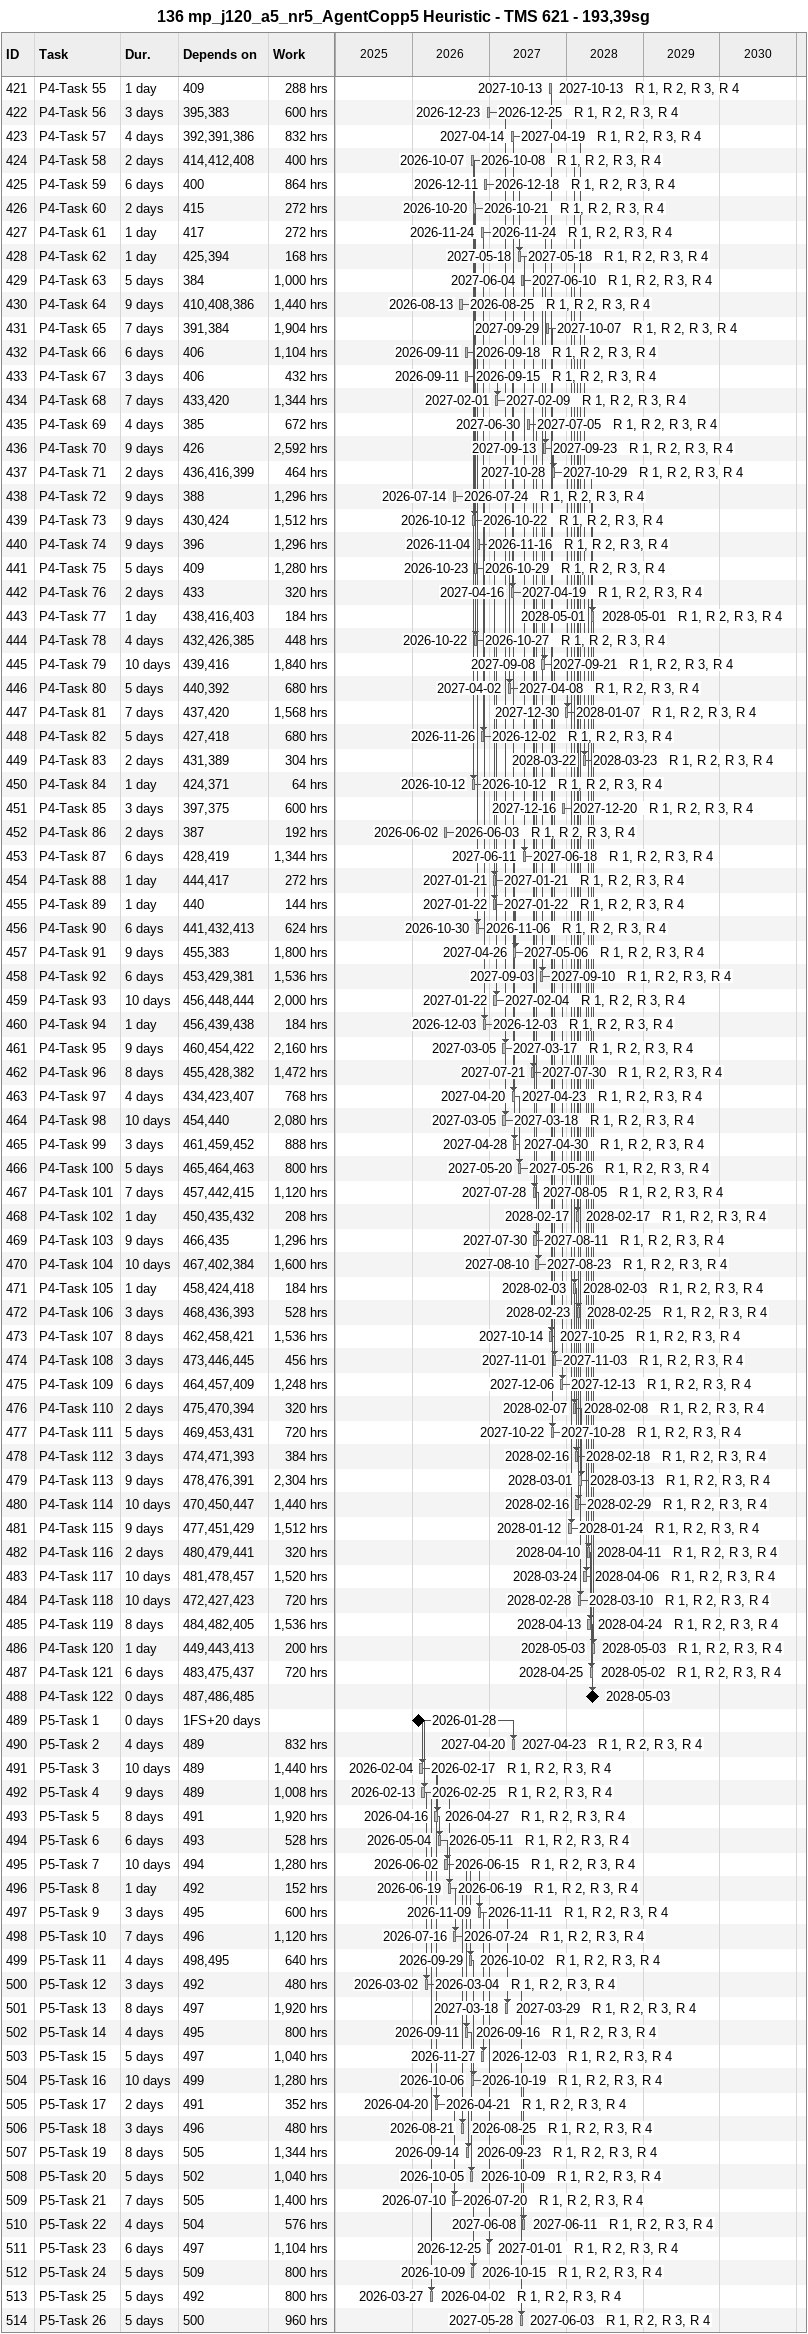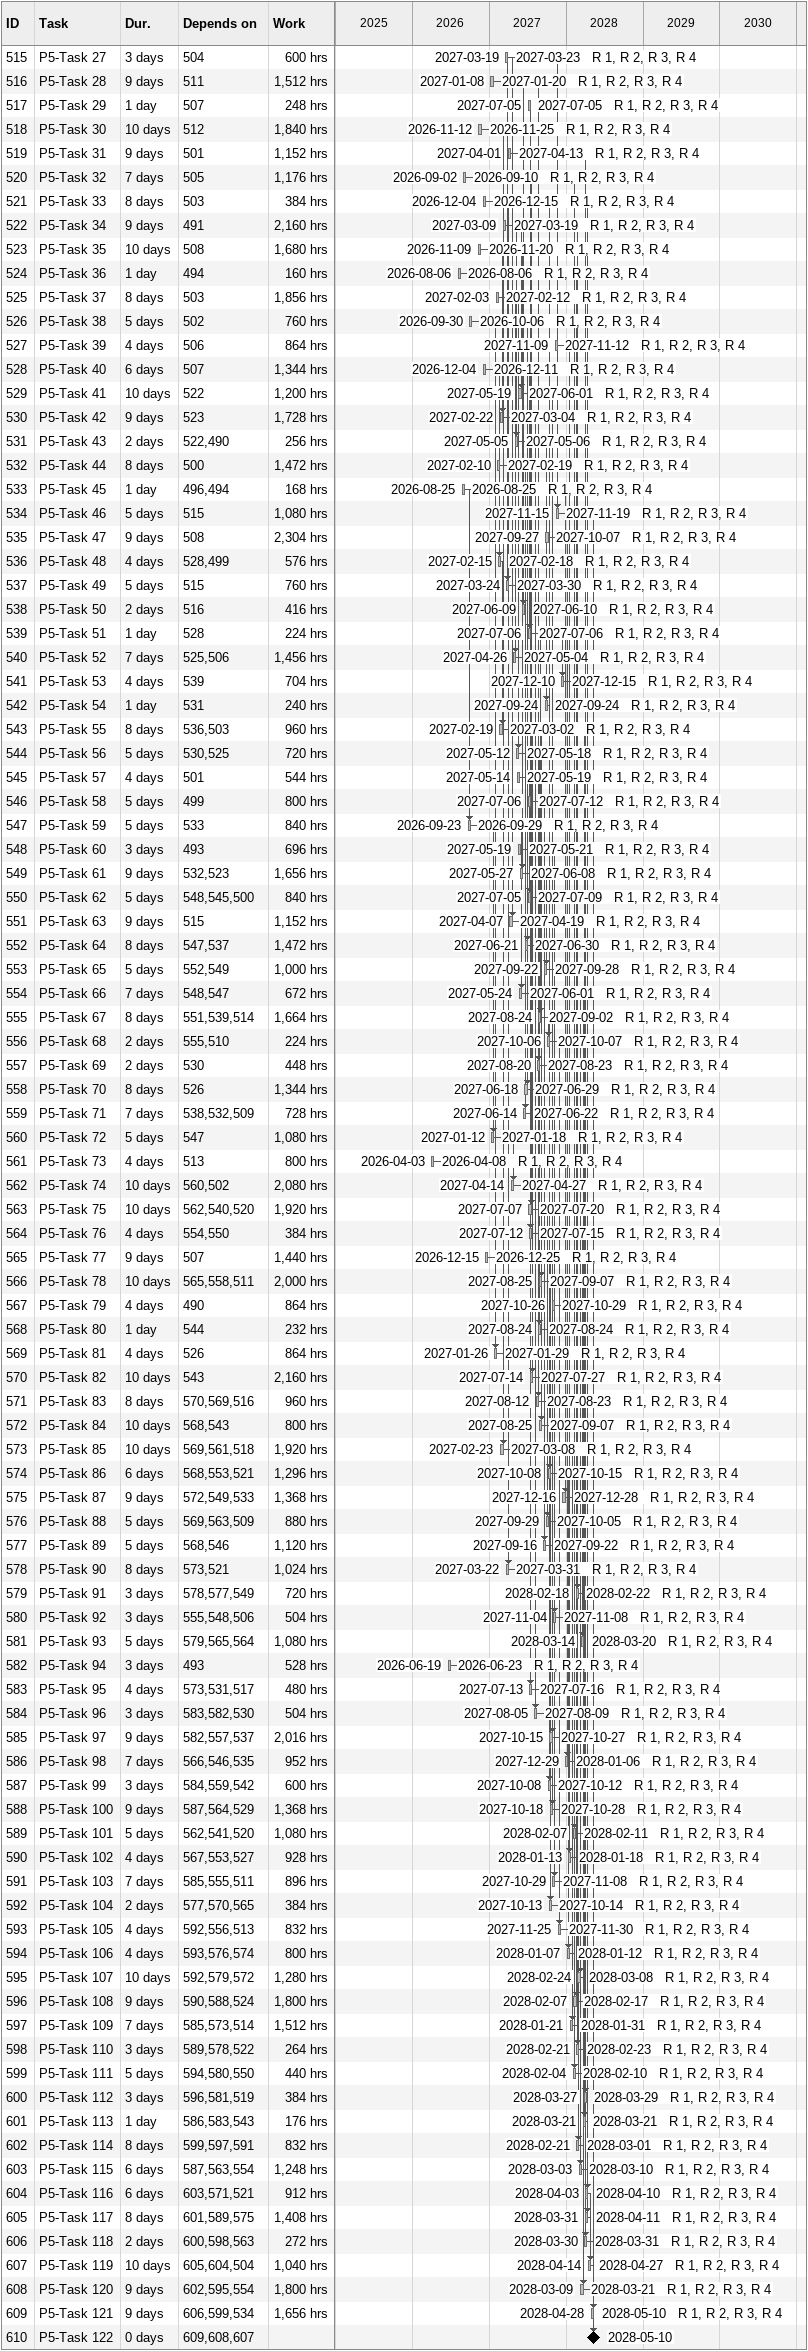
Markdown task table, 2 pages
136 mp_j120_a5_nr5_AgentCopp5 Heuristic - TMS 621 - 193,39sg

| ID | Task | Duration | Start | Finish | Predecessors | Resources | Work (h) |
|---|---|---|---|---|---|---|---|
| 421 | P4-Task 55 | 1d | 2027-10-13 | 2027-10-13 | 409 | R 1, R 2, R 3, R 4 | 288 |
| 422 | P4-Task 56 | 3d | 2026-12-23 | 2026-12-25 | 395, 383 | R 1, R 2, R 3, R 4 | 600 |
| 423 | P4-Task 57 | 4d | 2027-04-14 | 2027-04-19 | 392, 391, 386 | R 1, R 2, R 3, R 4 | 832 |
| 424 | P4-Task 58 | 2d | 2026-10-07 | 2026-10-08 | 414, 412, 408 | R 1, R 2, R 3, R 4 | 400 |
| 425 | P4-Task 59 | 6d | 2026-12-11 | 2026-12-18 | 400 | R 1, R 2, R 3, R 4 | 864 |
| 426 | P4-Task 60 | 2d | 2026-10-20 | 2026-10-21 | 415 | R 1, R 2, R 3, R 4 | 272 |
| 427 | P4-Task 61 | 1d | 2026-11-24 | 2026-11-24 | 417 | R 1, R 2, R 3, R 4 | 272 |
| 428 | P4-Task 62 | 1d | 2027-05-18 | 2027-05-18 | 425, 394 | R 1, R 2, R 3, R 4 | 168 |
| 429 | P4-Task 63 | 5d | 2027-06-04 | 2027-06-10 | 384 | R 1, R 2, R 3, R 4 | 1000 |
| 430 | P4-Task 64 | 9d | 2026-08-13 | 2026-08-25 | 410, 408, 386 | R 1, R 2, R 3, R 4 | 1440 |
| 431 | P4-Task 65 | 7d | 2027-09-29 | 2027-10-07 | 391, 384 | R 1, R 2, R 3, R 4 | 1904 |
| 432 | P4-Task 66 | 6d | 2026-09-11 | 2026-09-18 | 406 | R 1, R 2, R 3, R 4 | 1104 |
| 433 | P4-Task 67 | 3d | 2026-09-11 | 2026-09-15 | 406 | R 1, R 2, R 3, R 4 | 432 |
| 434 | P4-Task 68 | 7d | 2027-02-01 | 2027-02-09 | 433, 420 | R 1, R 2, R 3, R 4 | 1344 |
| 435 | P4-Task 69 | 4d | 2027-06-30 | 2027-07-05 | 385 | R 1, R 2, R 3, R 4 | 672 |
| 436 | P4-Task 70 | 9d | 2027-09-13 | 2027-09-23 | 426 | R 1, R 2, R 3, R 4 | 2592 |
| 437 | P4-Task 71 | 2d | 2027-10-28 | 2027-10-29 | 436, 416, 399 | R 1, R 2, R 3, R 4 | 464 |
| 438 | P4-Task 72 | 9d | 2026-07-14 | 2026-07-24 | 388 | R 1, R 2, R 3, R 4 | 1296 |
| 439 | P4-Task 73 | 9d | 2026-10-12 | 2026-10-22 | 430, 424 | R 1, R 2, R 3, R 4 | 1512 |
| 440 | P4-Task 74 | 9d | 2026-11-04 | 2026-11-16 | 396 | R 1, R 2, R 3, R 4 | 1296 |
| 441 | P4-Task 75 | 5d | 2026-10-23 | 2026-10-29 | 409 | R 1, R 2, R 3, R 4 | 1280 |
| 442 | P4-Task 76 | 2d | 2027-04-16 | 2027-04-19 | 433 | R 1, R 2, R 3, R 4 | 320 |
| 443 | P4-Task 77 | 1d | 2028-05-01 | 2028-05-01 | 438, 416, 403 | R 1, R 2, R 3, R 4 | 184 |
| 444 | P4-Task 78 | 4d | 2026-10-22 | 2026-10-27 | 432, 426, 385 | R 1, R 2, R 3, R 4 | 448 |
| 445 | P4-Task 79 | 10d | 2027-09-08 | 2027-09-21 | 439, 416 | R 1, R 2, R 3, R 4 | 1840 |
| 446 | P4-Task 80 | 5d | 2027-04-02 | 2027-04-08 | 440, 392 | R 1, R 2, R 3, R 4 | 680 |
| 447 | P4-Task 81 | 7d | 2027-12-30 | 2028-01-07 | 437, 420 | R 1, R 2, R 3, R 4 | 1568 |
| 448 | P4-Task 82 | 5d | 2026-11-26 | 2026-12-02 | 427, 418 | R 1, R 2, R 3, R 4 | 680 |
| 449 | P4-Task 83 | 2d | 2028-03-22 | 2028-03-23 | 431, 389 | R 1, R 2, R 3, R 4 | 304 |
| 450 | P4-Task 84 | 1d | 2026-10-12 | 2026-10-12 | 424, 371 | R 1, R 2, R 3, R 4 | 64 |
| 451 | P4-Task 85 | 3d | 2027-12-16 | 2027-12-20 | 397, 375 | R 1, R 2, R 3, R 4 | 600 |
| 452 | P4-Task 86 | 2d | 2026-06-02 | 2026-06-03 | 387 | R 1, R 2, R 3, R 4 | 192 |
| 453 | P4-Task 87 | 6d | 2027-06-11 | 2027-06-18 | 428, 419 | R 1, R 2, R 3, R 4 | 1344 |
| 454 | P4-Task 88 | 1d | 2027-01-21 | 2027-01-21 | 444, 417 | R 1, R 2, R 3, R 4 | 272 |
| 455 | P4-Task 89 | 1d | 2027-01-22 | 2027-01-22 | 440 | R 1, R 2, R 3, R 4 | 144 |
| 456 | P4-Task 90 | 6d | 2026-10-30 | 2026-11-06 | 441, 432, 413 | R 1, R 2, R 3, R 4 | 624 |
| 457 | P4-Task 91 | 9d | 2027-04-26 | 2027-05-06 | 455, 383 | R 1, R 2, R 3, R 4 | 1800 |
| 458 | P4-Task 92 | 6d | 2027-09-03 | 2027-09-10 | 453, 429, 381 | R 1, R 2, R 3, R 4 | 1536 |
| 459 | P4-Task 93 | 10d | 2027-01-22 | 2027-02-04 | 456, 448, 444 | R 1, R 2, R 3, R 4 | 2000 |
| 460 | P4-Task 94 | 1d | 2026-12-03 | 2026-12-03 | 456, 439, 438 | R 1, R 2, R 3, R 4 | 184 |
| 461 | P4-Task 95 | 9d | 2027-03-05 | 2027-03-17 | 460, 454, 422 | R 1, R 2, R 3, R 4 | 2160 |
| 462 | P4-Task 96 | 8d | 2027-07-21 | 2027-07-30 | 455, 428, 382 | R 1, R 2, R 3, R 4 | 1472 |
| 463 | P4-Task 97 | 4d | 2027-04-20 | 2027-04-23 | 434, 423, 407 | R 1, R 2, R 3, R 4 | 768 |
| 464 | P4-Task 98 | 10d | 2027-03-05 | 2027-03-18 | 454, 440 | R 1, R 2, R 3, R 4 | 2080 |
| 465 | P4-Task 99 | 3d | 2027-04-28 | 2027-04-30 | 461, 459, 452 | R 1, R 2, R 3, R 4 | 888 |
| 466 | P4-Task 100 | 5d | 2027-05-20 | 2027-05-26 | 465, 464, 463 | R 1, R 2, R 3, R 4 | 800 |
| 467 | P4-Task 101 | 7d | 2027-07-28 | 2027-08-05 | 457, 442, 415 | R 1, R 2, R 3, R 4 | 1120 |
| 468 | P4-Task 102 | 1d | 2028-02-17 | 2028-02-17 | 450, 435, 432 | R 1, R 2, R 3, R 4 | 208 |
| 469 | P4-Task 103 | 9d | 2027-07-30 | 2027-08-11 | 466, 435 | R 1, R 2, R 3, R 4 | 1296 |
| 470 | P4-Task 104 | 10d | 2027-08-10 | 2027-08-23 | 467, 402, 384 | R 1, R 2, R 3, R 4 | 1600 |
| 471 | P4-Task 105 | 1d | 2028-02-03 | 2028-02-03 | 458, 424, 418 | R 1, R 2, R 3, R 4 | 184 |
| 472 | P4-Task 106 | 3d | 2028-02-23 | 2028-02-25 | 468, 436, 393 | R 1, R 2, R 3, R 4 | 528 |
| 473 | P4-Task 107 | 8d | 2027-10-14 | 2027-10-25 | 462, 458, 421 | R 1, R 2, R 3, R 4 | 1536 |
| 474 | P4-Task 108 | 3d | 2027-11-01 | 2027-11-03 | 473, 446, 445 | R 1, R 2, R 3, R 4 | 456 |
| 475 | P4-Task 109 | 6d | 2027-12-06 | 2027-12-13 | 464, 457, 409 | R 1, R 2, R 3, R 4 | 1248 |
| 476 | P4-Task 110 | 2d | 2028-02-07 | 2028-02-08 | 475, 470, 394 | R 1, R 2, R 3, R 4 | 320 |
| 477 | P4-Task 111 | 5d | 2027-10-22 | 2027-10-28 | 469, 453, 431 | R 1, R 2, R 3, R 4 | 720 |
| 478 | P4-Task 112 | 3d | 2028-02-16 | 2028-02-18 | 474, 471, 393 | R 1, R 2, R 3, R 4 | 384 |
| 479 | P4-Task 113 | 9d | 2028-03-01 | 2028-03-13 | 478, 476, 391 | R 1, R 2, R 3, R 4 | 2304 |
| 480 | P4-Task 114 | 10d | 2028-02-16 | 2028-02-29 | 470, 450, 447 | R 1, R 2, R 3, R 4 | 1440 |
| 481 | P4-Task 115 | 9d | 2028-01-12 | 2028-01-24 | 477, 451, 429 | R 1, R 2, R 3, R 4 | 1512 |
| 482 | P4-Task 116 | 2d | 2028-04-10 | 2028-04-11 | 480, 479, 441 | R 1, R 2, R 3, R 4 | 320 |
| 483 | P4-Task 117 | 10d | 2028-03-24 | 2028-04-06 | 481, 478, 457 | R 1, R 2, R 3, R 4 | 1520 |
| 484 | P4-Task 118 | 10d | 2028-02-28 | 2028-03-10 | 472, 427, 423 | R 1, R 2, R 3, R 4 | 720 |
| 485 | P4-Task 119 | 8d | 2028-04-13 | 2028-04-24 | 484, 482, 405 | R 1, R 2, R 3, R 4 | 1536 |
| 486 | P4-Task 120 | 1d | 2028-05-03 | 2028-05-03 | 449, 443, 413 | R 1, R 2, R 3, R 4 | 200 |
| 487 | P4-Task 121 | 6d | 2028-04-25 | 2028-05-02 | 483, 475, 437 | R 1, R 2, R 3, R 4 | 720 |
| 488 | P4-Task 122 | 0d | 2028-05-03 | 2028-05-03 | 487, 486, 485 |  |  |
| 489 | P5-Task 1 | 0d | 2026-01-28 | 2026-01-28 | 1FS+20d |  |  |
| 490 | P5-Task 2 | 4d | 2027-04-20 | 2027-04-23 | 489 | R 1, R 2, R 3, R 4 | 832 |
| 491 | P5-Task 3 | 10d | 2026-02-04 | 2026-02-17 | 489 | R 1, R 2, R 3, R 4 | 1440 |
| 492 | P5-Task 4 | 9d | 2026-02-13 | 2026-02-25 | 489 | R 1, R 2, R 3, R 4 | 1008 |
| 493 | P5-Task 5 | 8d | 2026-04-16 | 2026-04-27 | 491 | R 1, R 2, R 3, R 4 | 1920 |
| 494 | P5-Task 6 | 6d | 2026-05-04 | 2026-05-11 | 493 | R 1, R 2, R 3, R 4 | 528 |
| 495 | P5-Task 7 | 10d | 2026-06-02 | 2026-06-15 | 494 | R 1, R 2, R 3, R 4 | 1280 |
| 496 | P5-Task 8 | 1d | 2026-06-19 | 2026-06-19 | 492 | R 1, R 2, R 3, R 4 | 152 |
| 497 | P5-Task 9 | 3d | 2026-11-09 | 2026-11-11 | 495 | R 1, R 2, R 3, R 4 | 600 |
| 498 | P5-Task 10 | 7d | 2026-07-16 | 2026-07-24 | 496 | R 1, R 2, R 3, R 4 | 1120 |
| 499 | P5-Task 11 | 4d | 2026-09-29 | 2026-10-02 | 498, 495 | R 1, R 2, R 3, R 4 | 640 |
| 500 | P5-Task 12 | 3d | 2026-03-02 | 2026-03-04 | 492 | R 1, R 2, R 3, R 4 | 480 |
| 501 | P5-Task 13 | 8d | 2027-03-18 | 2027-03-29 | 497 | R 1, R 2, R 3, R 4 | 1920 |
| 502 | P5-Task 14 | 4d | 2026-09-11 | 2026-09-16 | 495 | R 1, R 2, R 3, R 4 | 800 |
| 503 | P5-Task 15 | 5d | 2026-11-27 | 2026-12-03 | 497 | R 1, R 2, R 3, R 4 | 1040 |
| 504 | P5-Task 16 | 10d | 2026-10-06 | 2026-10-19 | 499 | R 1, R 2, R 3, R 4 | 1280 |
| 505 | P5-Task 17 | 2d | 2026-04-20 | 2026-04-21 | 491 | R 1, R 2, R 3, R 4 | 352 |
| 506 | P5-Task 18 | 3d | 2026-08-21 | 2026-08-25 | 496 | R 1, R 2, R 3, R 4 | 480 |
| 507 | P5-Task 19 | 8d | 2026-09-14 | 2026-09-23 | 505 | R 1, R 2, R 3, R 4 | 1344 |
| 508 | P5-Task 20 | 5d | 2026-10-05 | 2026-10-09 | 502 | R 1, R 2, R 3, R 4 | 1040 |
| 509 | P5-Task 21 | 7d | 2026-07-10 | 2026-07-20 | 505 | R 1, R 2, R 3, R 4 | 1400 |
| 510 | P5-Task 22 | 4d | 2027-06-08 | 2027-06-11 | 504 | R 1, R 2, R 3, R 4 | 576 |
| 511 | P5-Task 23 | 6d | 2026-12-25 | 2027-01-01 | 497 | R 1, R 2, R 3, R 4 | 1104 |
| 512 | P5-Task 24 | 5d | 2026-10-09 | 2026-10-15 | 509 | R 1, R 2, R 3, R 4 | 800 |
| 513 | P5-Task 25 | 5d | 2026-03-27 | 2026-04-02 | 492 | R 1, R 2, R 3, R 4 | 800 |
| 514 | P5-Task 26 | 5d | 2027-05-28 | 2027-06-03 | 500 | R 1, R 2, R 3, R 4 | 960 |
| 515 | P5-Task 27 | 3d | 2027-03-19 | 2027-03-23 | 504 | R 1, R 2, R 3, R 4 | 600 |
| 516 | P5-Task 28 | 9d | 2027-01-08 | 2027-01-20 | 511 | R 1, R 2, R 3, R 4 | 1512 |
| 517 | P5-Task 29 | 1d | 2027-07-05 | 2027-07-05 | 507 | R 1, R 2, R 3, R 4 | 248 |
| 518 | P5-Task 30 | 10d | 2026-11-12 | 2026-11-25 | 512 | R 1, R 2, R 3, R 4 | 1840 |
| 519 | P5-Task 31 | 9d | 2027-04-01 | 2027-04-13 | 501 | R 1, R 2, R 3, R 4 | 1152 |
| 520 | P5-Task 32 | 7d | 2026-09-02 | 2026-09-10 | 505 | R 1, R 2, R 3, R 4 | 1176 |
| 521 | P5-Task 33 | 8d | 2026-12-04 | 2026-12-15 | 503 | R 1, R 2, R 3, R 4 | 384 |
| 522 | P5-Task 34 | 9d | 2027-03-09 | 2027-03-19 | 491 | R 1, R 2, R 3, R 4 | 2160 |
| 523 | P5-Task 35 | 10d | 2026-11-09 | 2026-11-20 | 508 | R 1, R 2, R 3, R 4 | 1680 |
| 524 | P5-Task 36 | 1d | 2026-08-06 | 2026-08-06 | 494 | R 1, R 2, R 3, R 4 | 160 |
| 525 | P5-Task 37 | 8d | 2027-02-03 | 2027-02-12 | 503 | R 1, R 2, R 3, R 4 | 1856 |
| 526 | P5-Task 38 | 5d | 2026-09-30 | 2026-10-06 | 502 | R 1, R 2, R 3, R 4 | 760 |
| 527 | P5-Task 39 | 4d | 2027-11-09 | 2027-11-12 | 506 | R 1, R 2, R 3, R 4 | 864 |
| 528 | P5-Task 40 | 6d | 2026-12-04 | 2026-12-11 | 507 | R 1, R 2, R 3, R 4 | 1344 |
| 529 | P5-Task 41 | 10d | 2027-05-19 | 2027-06-01 | 522 | R 1, R 2, R 3, R 4 | 1200 |
| 530 | P5-Task 42 | 9d | 2027-02-22 | 2027-03-04 | 523 | R 1, R 2, R 3, R 4 | 1728 |
| 531 | P5-Task 43 | 2d | 2027-05-05 | 2027-05-06 | 522, 490 | R 1, R 2, R 3, R 4 | 256 |
| 532 | P5-Task 44 | 8d | 2027-02-10 | 2027-02-19 | 500 | R 1, R 2, R 3, R 4 | 1472 |
| 533 | P5-Task 45 | 1d | 2026-08-25 | 2026-08-25 | 496, 494 | R 1, R 2, R 3, R 4 | 168 |
| 534 | P5-Task 46 | 5d | 2027-11-15 | 2027-11-19 | 515 | R 1, R 2, R 3, R 4 | 1080 |
| 535 | P5-Task 47 | 9d | 2027-09-27 | 2027-10-07 | 508 | R 1, R 2, R 3, R 4 | 2304 |
| 536 | P5-Task 48 | 4d | 2027-02-15 | 2027-02-18 | 528, 499 | R 1, R 2, R 3, R 4 | 576 |
| 537 | P5-Task 49 | 5d | 2027-03-24 | 2027-03-30 | 515 | R 1, R 2, R 3, R 4 | 760 |
| 538 | P5-Task 50 | 2d | 2027-06-09 | 2027-06-10 | 516 | R 1, R 2, R 3, R 4 | 416 |
| 539 | P5-Task 51 | 1d | 2027-07-06 | 2027-07-06 | 528 | R 1, R 2, R 3, R 4 | 224 |
| 540 | P5-Task 52 | 7d | 2027-04-26 | 2027-05-04 | 525, 506 | R 1, R 2, R 3, R 4 | 1456 |
| 541 | P5-Task 53 | 4d | 2027-12-10 | 2027-12-15 | 539 | R 1, R 2, R 3, R 4 | 704 |
| 542 | P5-Task 54 | 1d | 2027-09-24 | 2027-09-24 | 531 | R 1, R 2, R 3, R 4 | 240 |
| 543 | P5-Task 55 | 8d | 2027-02-19 | 2027-03-02 | 536, 503 | R 1, R 2, R 3, R 4 | 960 |
| 544 | P5-Task 56 | 5d | 2027-05-12 | 2027-05-18 | 530, 525 | R 1, R 2, R 3, R 4 | 720 |
| 545 | P5-Task 57 | 4d | 2027-05-14 | 2027-05-19 | 501 | R 1, R 2, R 3, R 4 | 544 |
| 546 | P5-Task 58 | 5d | 2027-07-06 | 2027-07-12 | 499 | R 1, R 2, R 3, R 4 | 800 |
| 547 | P5-Task 59 | 5d | 2026-09-23 | 2026-09-29 | 533 | R 1, R 2, R 3, R 4 | 840 |
| 548 | P5-Task 60 | 3d | 2027-05-19 | 2027-05-21 | 493 | R 1, R 2, R 3, R 4 | 696 |
| 549 | P5-Task 61 | 9d | 2027-05-27 | 2027-06-08 | 532, 523 | R 1, R 2, R 3, R 4 | 1656 |
| 550 | P5-Task 62 | 5d | 2027-07-05 | 2027-07-09 | 548, 545, 500 | R 1, R 2, R 3, R 4 | 840 |
| 551 | P5-Task 63 | 9d | 2027-04-07 | 2027-04-19 | 515 | R 1, R 2, R 3, R 4 | 1152 |
| 552 | P5-Task 64 | 8d | 2027-06-21 | 2027-06-30 | 547, 537 | R 1, R 2, R 3, R 4 | 1472 |
| 553 | P5-Task 65 | 5d | 2027-09-22 | 2027-09-28 | 552, 549 | R 1, R 2, R 3, R 4 | 1000 |
| 554 | P5-Task 66 | 7d | 2027-05-24 | 2027-06-01 | 548, 547 | R 1, R 2, R 3, R 4 | 672 |
| 555 | P5-Task 67 | 8d | 2027-08-24 | 2027-09-02 | 551, 539, 514 | R 1, R 2, R 3, R 4 | 1664 |
| 556 | P5-Task 68 | 2d | 2027-10-06 | 2027-10-07 | 555, 510 | R 1, R 2, R 3, R 4 | 224 |
| 557 | P5-Task 69 | 2d | 2027-08-20 | 2027-08-23 | 530 | R 1, R 2, R 3, R 4 | 448 |
| 558 | P5-Task 70 | 8d | 2027-06-18 | 2027-06-29 | 526 | R 1, R 2, R 3, R 4 | 1344 |
| 559 | P5-Task 71 | 7d | 2027-06-14 | 2027-06-22 | 538, 532, 509 | R 1, R 2, R 3, R 4 | 728 |
| 560 | P5-Task 72 | 5d | 2027-01-12 | 2027-01-18 | 547 | R 1, R 2, R 3, R 4 | 1080 |
| 561 | P5-Task 73 | 4d | 2026-04-03 | 2026-04-08 | 513 | R 1, R 2, R 3, R 4 | 800 |
| 562 | P5-Task 74 | 10d | 2027-04-14 | 2027-04-27 | 560, 502 | R 1, R 2, R 3, R 4 | 2080 |
| 563 | P5-Task 75 | 10d | 2027-07-07 | 2027-07-20 | 562, 540, 520 | R 1, R 2, R 3, R 4 | 1920 |
| 564 | P5-Task 76 | 4d | 2027-07-12 | 2027-07-15 | 554, 550 | R 1, R 2, R 3, R 4 | 384 |
| 565 | P5-Task 77 | 9d | 2026-12-15 | 2026-12-25 | 507 | R 1, R 2, R 3, R 4 | 1440 |
| 566 | P5-Task 78 | 10d | 2027-08-25 | 2027-09-07 | 565, 558, 511 | R 1, R 2, R 3, R 4 | 2000 |
| 567 | P5-Task 79 | 4d | 2027-10-26 | 2027-10-29 | 490 | R 1, R 2, R 3, R 4 | 864 |
| 568 | P5-Task 80 | 1d | 2027-08-24 | 2027-08-24 | 544 | R 1, R 2, R 3, R 4 | 232 |
| 569 | P5-Task 81 | 4d | 2027-01-26 | 2027-01-29 | 526 | R 1, R 2, R 3, R 4 | 864 |
| 570 | P5-Task 82 | 10d | 2027-07-14 | 2027-07-27 | 543 | R 1, R 2, R 3, R 4 | 2160 |
| 571 | P5-Task 83 | 8d | 2027-08-12 | 2027-08-23 | 570, 569, 516 | R 1, R 2, R 3, R 4 | 960 |
| 572 | P5-Task 84 | 10d | 2027-08-25 | 2027-09-07 | 568, 543 | R 1, R 2, R 3, R 4 | 800 |
| 573 | P5-Task 85 | 10d | 2027-02-23 | 2027-03-08 | 569, 561, 518 | R 1, R 2, R 3, R 4 | 1920 |
| 574 | P5-Task 86 | 6d | 2027-10-08 | 2027-10-15 | 568, 553, 521 | R 1, R 2, R 3, R 4 | 1296 |
| 575 | P5-Task 87 | 9d | 2027-12-16 | 2027-12-28 | 572, 549, 533 | R 1, R 2, R 3, R 4 | 1368 |
| 576 | P5-Task 88 | 5d | 2027-09-29 | 2027-10-05 | 569, 563, 509 | R 1, R 2, R 3, R 4 | 880 |
| 577 | P5-Task 89 | 5d | 2027-09-16 | 2027-09-22 | 568, 546 | R 1, R 2, R 3, R 4 | 1120 |
| 578 | P5-Task 90 | 8d | 2027-03-22 | 2027-03-31 | 573, 521 | R 1, R 2, R 3, R 4 | 1024 |
| 579 | P5-Task 91 | 3d | 2028-02-18 | 2028-02-22 | 578, 577, 549 | R 1, R 2, R 3, R 4 | 720 |
| 580 | P5-Task 92 | 3d | 2027-11-04 | 2027-11-08 | 555, 548, 506 | R 1, R 2, R 3, R 4 | 504 |
| 581 | P5-Task 93 | 5d | 2028-03-14 | 2028-03-20 | 579, 565, 564 | R 1, R 2, R 3, R 4 | 1080 |
| 582 | P5-Task 94 | 3d | 2026-06-19 | 2026-06-23 | 493 | R 1, R 2, R 3, R 4 | 528 |
| 583 | P5-Task 95 | 4d | 2027-07-13 | 2027-07-16 | 573, 531, 517 | R 1, R 2, R 3, R 4 | 480 |
| 584 | P5-Task 96 | 3d | 2027-08-05 | 2027-08-09 | 583, 582, 530 | R 1, R 2, R 3, R 4 | 504 |
| 585 | P5-Task 97 | 9d | 2027-10-15 | 2027-10-27 | 582, 557, 537 | R 1, R 2, R 3, R 4 | 2016 |
| 586 | P5-Task 98 | 7d | 2027-12-29 | 2028-01-06 | 566, 546, 535 | R 1, R 2, R 3, R 4 | 952 |
| 587 | P5-Task 99 | 3d | 2027-10-08 | 2027-10-12 | 584, 559, 542 | R 1, R 2, R 3, R 4 | 600 |
| 588 | P5-Task 100 | 9d | 2027-10-18 | 2027-10-28 | 587, 564, 529 | R 1, R 2, R 3, R 4 | 1368 |
| 589 | P5-Task 101 | 5d | 2028-02-07 | 2028-02-11 | 562, 541, 520 | R 1, R 2, R 3, R 4 | 1080 |
| 590 | P5-Task 102 | 4d | 2028-01-13 | 2028-01-18 | 567, 553, 527 | R 1, R 2, R 3, R 4 | 928 |
| 591 | P5-Task 103 | 7d | 2027-10-29 | 2027-11-08 | 585, 555, 511 | R 1, R 2, R 3, R 4 | 896 |
| 592 | P5-Task 104 | 2d | 2027-10-13 | 2027-10-14 | 577, 570, 565 | R 1, R 2, R 3, R 4 | 384 |
| 593 | P5-Task 105 | 4d | 2027-11-25 | 2027-11-30 | 592, 556, 513 | R 1, R 2, R 3, R 4 | 832 |
| 594 | P5-Task 106 | 4d | 2028-01-07 | 2028-01-12 | 593, 576, 574 | R 1, R 2, R 3, R 4 | 800 |
| 595 | P5-Task 107 | 10d | 2028-02-24 | 2028-03-08 | 592, 579, 572 | R 1, R 2, R 3, R 4 | 1280 |
| 596 | P5-Task 108 | 9d | 2028-02-07 | 2028-02-17 | 590, 588, 524 | R 1, R 2, R 3, R 4 | 1800 |
| 597 | P5-Task 109 | 7d | 2028-01-21 | 2028-01-31 | 585, 573, 514 | R 1, R 2, R 3, R 4 | 1512 |
| 598 | P5-Task 110 | 3d | 2028-02-21 | 2028-02-23 | 589, 578, 522 | R 1, R 2, R 3, R 4 | 264 |
| 599 | P5-Task 111 | 5d | 2028-02-04 | 2028-02-10 | 594, 580, 550 | R 1, R 2, R 3, R 4 | 440 |
| 600 | P5-Task 112 | 3d | 2028-03-27 | 2028-03-29 | 596, 581, 519 | R 1, R 2, R 3, R 4 | 384 |
| 601 | P5-Task 113 | 1d | 2028-03-21 | 2028-03-21 | 586, 583, 543 | R 1, R 2, R 3, R 4 | 176 |
| 602 | P5-Task 114 | 8d | 2028-02-21 | 2028-03-01 | 599, 597, 591 | R 1, R 2, R 3, R 4 | 832 |
| 603 | P5-Task 115 | 6d | 2028-03-03 | 2028-03-10 | 587, 563, 554 | R 1, R 2, R 3, R 4 | 1248 |
| 604 | P5-Task 116 | 6d | 2028-04-03 | 2028-04-10 | 603, 571, 521 | R 1, R 2, R 3, R 4 | 912 |
| 605 | P5-Task 117 | 8d | 2028-03-31 | 2028-04-11 | 601, 589, 575 | R 1, R 2, R 3, R 4 | 1408 |
| 606 | P5-Task 118 | 2d | 2028-03-30 | 2028-03-31 | 600, 598, 563 | R 1, R 2, R 3, R 4 | 272 |
| 607 | P5-Task 119 | 10d | 2028-04-14 | 2028-04-27 | 605, 604, 504 | R 1, R 2, R 3, R 4 | 1040 |
| 608 | P5-Task 120 | 9d | 2028-03-09 | 2028-03-21 | 602, 595, 554 | R 1, R 2, R 3, R 4 | 1800 |
| 609 | P5-Task 121 | 9d | 2028-04-28 | 2028-05-10 | 606, 599, 534 | R 1, R 2, R 3, R 4 | 1656 |
| 610 | P5-Task 122 | 0d | 2028-05-10 | 2028-05-10 | 609, 608, 607 |  |  |
